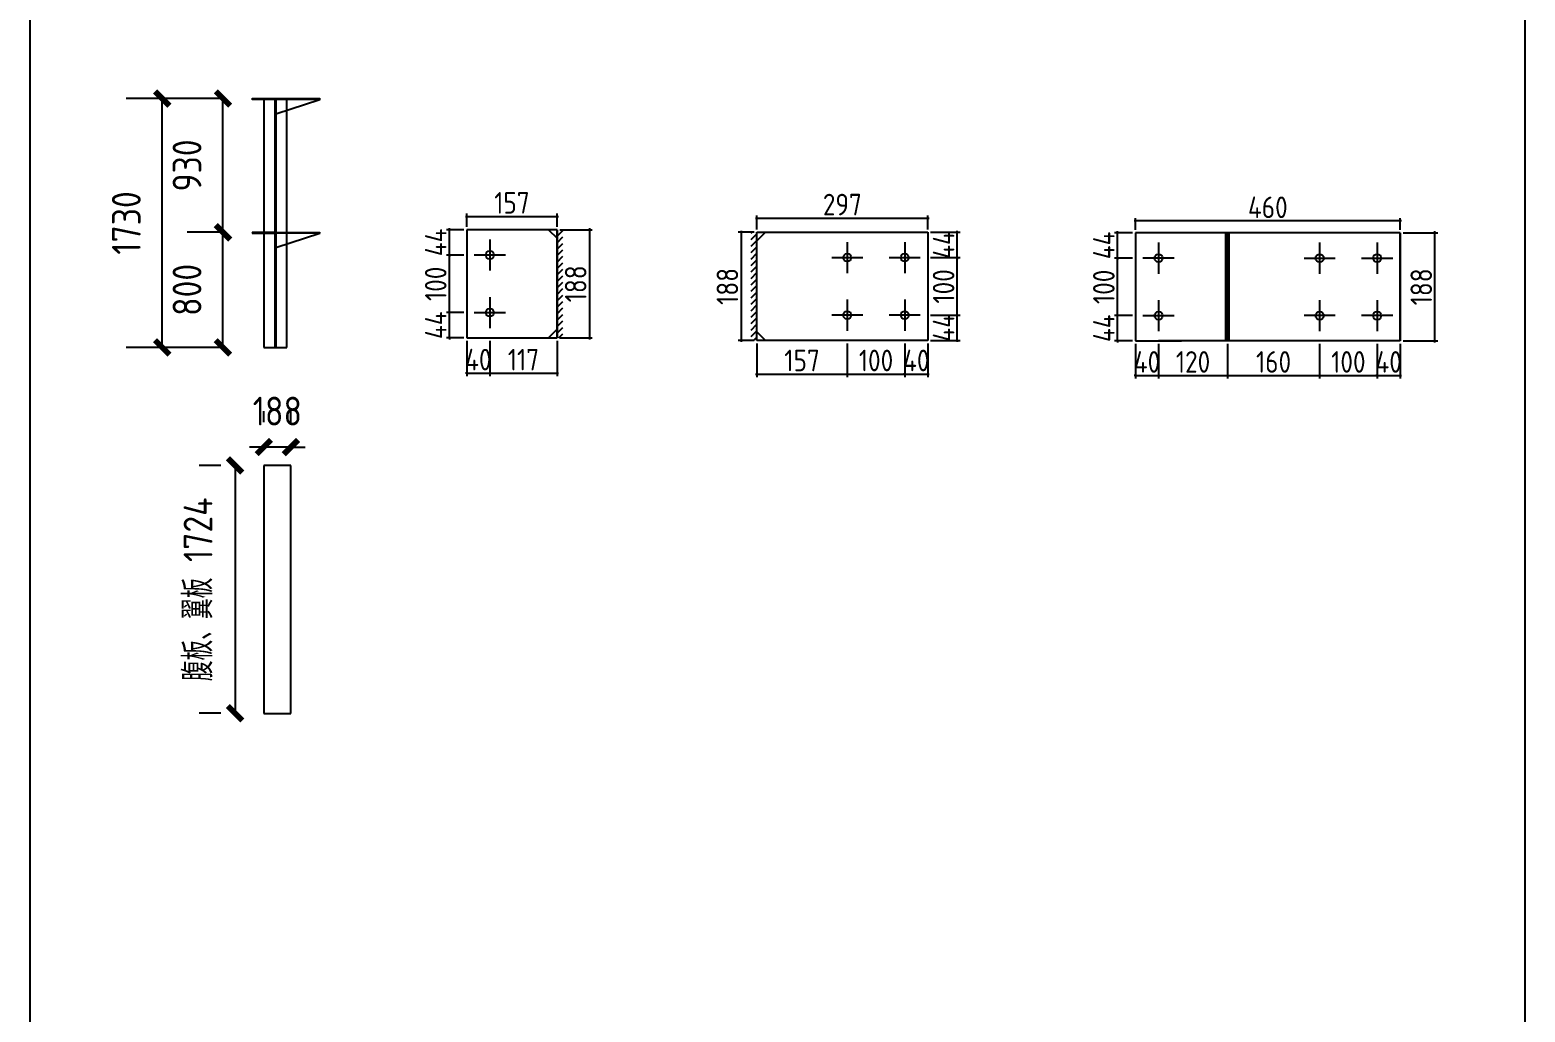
# Model space of a CAD drawing. Extents: x 102162 to 621267, y -39398 to 328893.
# Drawn here: x 503112 to 513507, y 289390 to 296218 of the extents above; entities that cross this region are included whole.
import ezdxf

# ---------------------------------------------------------------- set-up
doc = ezdxf.new("R2010")
doc.units = 0
doc.header["$LTSCALE"] = 1000
doc.header["$MEASUREMENT"] = 0
doc.styles.get("Standard").update_dxf_attribs({"font": 'gbenor.shx', "bigfont": 'gbcbig.shx'})
doc.dimstyles.get("Standard").update_dxf_attribs({"dimscale": 100, "dimtxt": 3.5, "dimasz": 1, "dimexe": 2.5, "dimexo": 3, "dimgap": 1.5, "dimtad": 1, "dimdec": 0, "dimzin": 0, "dimdsep": 46, "dimtxsty": 'Standard', "dimblk": 'ARCHTICK', "dimcen": 0.09, "dimadec": 0, "dimazin": 0, "dimtfac": 1, "dimtdec": 0, "dimtix": 1, "dimtmove": 2, "dimatfit": 3, "dimfxl": 1, "dimtolj": 1, "dimtzin": 0, "dimarcsym": 0})

# ---------------------------------------------------------------- blocks, each defined once
blk = doc.blocks.new('_ArchTick')
at = {"color": 0, "linetype": 'ByBlock', "const_width": 0.4}
blk.add_lwpolyline([(-0.5, -0.5), (0.5, 0.5)], dxfattribs=at)
blk = doc.blocks.new('*D7480')
at = {"color": 0, "lineweight": -2}
for p, q in [((504438, 294811), (504204, 294811)), ((504454, 294011), (504454, 294811)), ((504438, 294011), (504204, 294011))]:
    blk.add_line(p, q, dxfattribs=at)
at = {"layer": 'Defpoints', "color": 0}
for p in [(504454, 294811), (504738, 294811), (504738, 294011)]:
    blk.add_point(p, dxfattribs=at)
at = {"color": 0, "lineweight": -2, "xscale": 100, "yscale": 100, "zscale": 100}
for p, rotation in [((504454, 294811), 90), ((504454, 294011), 270)]:
    blk.add_blockref('_ArchTick', p, dxfattribs=dict(at, rotation=rotation))
at = {"color": 0, "insert": (504204, 294411), "char_height": 200, "attachment_point": 5, "rotation": 90}
blk.add_mtext('\\A1;800', dxfattribs=at)
blk = doc.blocks.new('*D7481')
at = {"color": 0, "lineweight": -2}
for p, q in [((504358, 295741), (504204, 295741)), ((504454, 294811), (504454, 295741)), ((504438, 294811), (504204, 294811))]:
    blk.add_line(p, q, dxfattribs=at)
at = {"layer": 'Defpoints', "color": 0}
for p in [(504454, 295741), (504658, 295741), (504738, 294811)]:
    blk.add_point(p, dxfattribs=at)
at = {"color": 0, "lineweight": -2, "xscale": 100, "yscale": 100, "zscale": 100}
for p, rotation in [((504454, 295741), 90), ((504454, 294811), 270)]:
    blk.add_blockref('_ArchTick', p, dxfattribs=dict(at, rotation=rotation))
at = {"color": 0, "insert": (504204, 295276), "char_height": 200, "attachment_point": 5, "rotation": 90}
blk.add_mtext('\\A1;930', dxfattribs=at)
blk = doc.blocks.new('*D7477')
at = {"color": 0, "lineweight": -2}
for p, q in [((504438, 295741), (503782, 295741)), ((504032, 294011), (504032, 295741)), ((504438, 294011), (503782, 294011))]:
    blk.add_line(p, q, dxfattribs=at)
at = {"layer": 'Defpoints', "color": 0}
for p in [(504032, 295741), (504738, 295741), (504738, 294011)]:
    blk.add_point(p, dxfattribs=at)
at = {"color": 0, "lineweight": -2, "xscale": 100, "yscale": 100, "zscale": 100}
for p, rotation in [((504032, 295741), 90), ((504032, 294011), 270)]:
    blk.add_blockref('_ArchTick', p, dxfattribs=dict(at, rotation=rotation))
at = {"color": 0, "insert": (503782, 294876), "char_height": 200, "attachment_point": 5, "rotation": 90}
blk.add_mtext('\\A1;1730', dxfattribs=at)
blk = doc.blocks.new('*D7482')
at = {"color": 0, "lineweight": -2}
for p, q in [((504438, 293191), (504288, 293191)), ((504538, 293191), (504538, 291467)), ((504438, 291467), (504288, 291467))]:
    blk.add_line(p, q, dxfattribs=at)
at = {"layer": 'Defpoints', "color": 0}
for p in [(504738, 293191), (504538, 291467), (504738, 291467)]:
    blk.add_point(p, dxfattribs=at)
at = {"color": 0, "lineweight": -2, "xscale": 100, "yscale": 100, "zscale": 100}
for p, rotation in [((504538, 293191), 90), ((504538, 291467), 270)]:
    blk.add_blockref('_ArchTick', p, dxfattribs=dict(at, rotation=rotation))
at = {"color": 0, "insert": (504281, 292329), "char_height": 200, "attachment_point": 5, "rotation": 90}
blk.add_mtext('\\A1;腹板、翼板 1724', dxfattribs=at)
blk = doc.blocks.new('*D7483')
at = {"color": 0, "lineweight": -2}
for p, q in [((504738, 293491), (504738, 293568)), ((504926, 293491), (504926, 293568)), ((504738, 293318), (504638, 293318)), ((504926, 293318), (504738, 293318)), ((504926, 293318), (505026, 293318))]:
    blk.add_line(p, q, dxfattribs=at)
at = {"layer": 'Defpoints', "color": 0}
for p in [(504738, 293318), (504738, 293191), (504926, 293191)]:
    blk.add_point(p, dxfattribs=at)
at = {"color": 0, "lineweight": -2, "xscale": 100, "yscale": 100, "zscale": 100}
blk.add_blockref('_ArchTick', (504738, 293318), dxfattribs=at)
at = {"color": 0, "lineweight": -2, "xscale": 100, "yscale": 100, "zscale": 100, "rotation": 180}
blk.add_blockref('_ArchTick', (504926, 293318), dxfattribs=at)
at = {"color": 0, "insert": (504832, 293568), "char_height": 200, "attachment_point": 5}
blk.add_mtext('\\A1;188', dxfattribs=at)
blk = doc.blocks.new('*D7484')
at = {"color": 0, "lineweight": -2}
for p, q in [((506149, 294057), (506149, 293811)), ((506309, 294057), (506309, 293811)), ((506149, 293831), (506139, 293831)), ((506149, 293831), (506309, 293831)), ((506309, 293831), (506319, 293831))]:
    blk.add_line(p, q, dxfattribs=at)
at = {"layer": 'Defpoints', "color": 0}
for p in [(506149, 294077), (506309, 294077), (506309, 293831)]:
    blk.add_point(p, dxfattribs=at)
at = {"color": 0, "lineweight": -2, "xscale": 10, "yscale": 10, "zscale": 10}
blk.add_blockref('_ArchTick', (506149, 293831), dxfattribs=at)
at = {"color": 0, "lineweight": -2, "xscale": 10, "yscale": 10, "zscale": 10, "rotation": 180}
blk.add_blockref('_ArchTick', (506309, 293831), dxfattribs=at)
at = {"color": 0, "insert": (506229, 293926), "char_height": 150, "attachment_point": 5}
blk.add_mtext('\\A1;40', dxfattribs=at)
blk = doc.blocks.new('*D7485')
at = {"color": 0, "lineweight": -2}
for p, q in [((506309, 294057), (506309, 293811)), ((506777, 294057), (506777, 293811)), ((506299, 293831), (506787, 293831))]:
    blk.add_line(p, q, dxfattribs=at)
at = {"layer": 'Defpoints', "color": 0}
for p in [(506309, 294077), (506777, 294077), (506777, 293831)]:
    blk.add_point(p, dxfattribs=at)
at = {"color": 0, "lineweight": -2, "xscale": 10, "yscale": 10, "zscale": 10, "rotation": 180}
blk.add_blockref('_ArchTick', (506309, 293831), dxfattribs=at)
at = {"color": 0, "lineweight": -2, "xscale": 10, "yscale": 10, "zscale": 10}
blk.add_blockref('_ArchTick', (506777, 293831), dxfattribs=at)
at = {"color": 0, "insert": (506543, 293926), "char_height": 150, "attachment_point": 5}
blk.add_mtext('\\A1;117', dxfattribs=at)
blk = doc.blocks.new('*D7486')
at = {"color": 0, "lineweight": -2}
for p, q in [((506139, 294921), (506787, 294921)), ((506149, 294849), (506149, 294941)), ((506777, 294849), (506777, 294941))]:
    blk.add_line(p, q, dxfattribs=at)
at = {"layer": 'Defpoints', "color": 0}
for p in [(506777, 294921), (506149, 294829), (506777, 294829)]:
    blk.add_point(p, dxfattribs=at)
at = {"color": 0, "lineweight": -2, "xscale": 10, "yscale": 10, "zscale": 10, "rotation": 180}
blk.add_blockref('_ArchTick', (506149, 294921), dxfattribs=at)
at = {"color": 0, "lineweight": -2, "xscale": 10, "yscale": 10, "zscale": 10}
blk.add_blockref('_ArchTick', (506777, 294921), dxfattribs=at)
at = {"color": 0, "insert": (506463, 295016), "char_height": 150, "attachment_point": 5}
blk.add_mtext('\\A1;157', dxfattribs=at)
blk = doc.blocks.new('*D7487')
at = {"color": 0, "lineweight": -2}
for p, q in [((506129, 294253), (506008, 294253)), ((506028, 294253), (506028, 294263)), ((506028, 294077), (506028, 294253)), ((506129, 294077), (506008, 294077)), ((506028, 294077), (506028, 294067))]:
    blk.add_line(p, q, dxfattribs=at)
at = {"layer": 'Defpoints', "color": 0}
for p in [(506028, 294253), (506149, 294253), (506149, 294077)]:
    blk.add_point(p, dxfattribs=at)
at = {"color": 0, "lineweight": -2, "xscale": 10, "yscale": 10, "zscale": 10}
for p, rotation in [((506028, 294253), 270), ((506028, 294077), 90)]:
    blk.add_blockref('_ArchTick', p, dxfattribs=dict(at, rotation=rotation))
at = {"color": 0, "insert": (505933, 294165), "char_height": 150, "attachment_point": 5, "rotation": 90}
blk.add_mtext('\\A1;44', dxfattribs=at)
blk = doc.blocks.new('*D7488')
at = {"color": 0, "lineweight": -2}
for p, q in [((506129, 294653), (506008, 294653)), ((506028, 294243), (506028, 294663)), ((506129, 294253), (506008, 294253))]:
    blk.add_line(p, q, dxfattribs=at)
at = {"layer": 'Defpoints', "color": 0}
for p in [(506028, 294653), (506149, 294653), (506149, 294253)]:
    blk.add_point(p, dxfattribs=at)
at = {"color": 0, "lineweight": -2, "xscale": 10, "yscale": 10, "zscale": 10}
for p, rotation in [((506028, 294653), 90), ((506028, 294253), 270)]:
    blk.add_blockref('_ArchTick', p, dxfattribs=dict(at, rotation=rotation))
at = {"color": 0, "insert": (505933, 294453), "char_height": 150, "attachment_point": 5, "rotation": 90}
blk.add_mtext('\\A1;100', dxfattribs=at)
blk = doc.blocks.new('*D7489')
at = {"color": 0, "lineweight": -2}
for p, q in [((506129, 294829), (506008, 294829)), ((506028, 294829), (506028, 294839)), ((506028, 294653), (506028, 294829)), ((506129, 294653), (506008, 294653)), ((506028, 294653), (506028, 294643))]:
    blk.add_line(p, q, dxfattribs=at)
at = {"layer": 'Defpoints', "color": 0}
for p in [(506028, 294829), (506149, 294829), (506149, 294653)]:
    blk.add_point(p, dxfattribs=at)
at = {"color": 0, "lineweight": -2, "xscale": 10, "yscale": 10, "zscale": 10}
for p, rotation in [((506028, 294829), 270), ((506028, 294653), 90)]:
    blk.add_blockref('_ArchTick', p, dxfattribs=dict(at, rotation=rotation))
at = {"color": 0, "insert": (505933, 294741), "char_height": 150, "attachment_point": 5, "rotation": 90}
blk.add_mtext('\\A1;44', dxfattribs=at)
blk = doc.blocks.new('*D7490')
at = {"color": 0, "lineweight": -2}
for p, q in [((506797, 294829), (507021, 294829)), ((507001, 294839), (507001, 294067)), ((506797, 294077), (507021, 294077))]:
    blk.add_line(p, q, dxfattribs=at)
at = {"layer": 'Defpoints', "color": 0}
for p in [(506777, 294829), (506777, 294077), (507001, 294077)]:
    blk.add_point(p, dxfattribs=at)
at = {"color": 0, "lineweight": -2, "xscale": 10, "yscale": 10, "zscale": 10}
for p, rotation in [((507001, 294829), 90), ((507001, 294077), 270)]:
    blk.add_blockref('_ArchTick', p, dxfattribs=dict(at, rotation=rotation))
at = {"color": 0, "insert": (506906, 294453), "char_height": 150, "attachment_point": 5, "rotation": 90}
blk.add_mtext('\\A1;188', dxfattribs=at)
blk = doc.blocks.new('*D7491')
at = {"color": 0, "lineweight": -2}
for p, q in [((509194, 294039), (509194, 293805)), ((509354, 294039), (509354, 293805)), ((509194, 293825), (509184, 293825)), ((509194, 293825), (509354, 293825)), ((509354, 293825), (509364, 293825))]:
    blk.add_line(p, q, dxfattribs=at)
at = {"layer": 'Defpoints', "color": 0}
for p in [(509194, 294059), (509354, 294059), (509354, 293825)]:
    blk.add_point(p, dxfattribs=at)
at = {"color": 0, "lineweight": -2, "xscale": 10, "yscale": 10, "zscale": 10}
blk.add_blockref('_ArchTick', (509194, 293825), dxfattribs=at)
at = {"color": 0, "lineweight": -2, "xscale": 10, "yscale": 10, "zscale": 10, "rotation": 180}
blk.add_blockref('_ArchTick', (509354, 293825), dxfattribs=at)
at = {"color": 0, "insert": (509274, 293920), "char_height": 150, "attachment_point": 5}
blk.add_mtext('\\A1;40', dxfattribs=at)
blk = doc.blocks.new('*D7492')
at = {"color": 0, "lineweight": -2}
for p, q in [((509374, 294235), (509579, 294235)), ((509559, 294235), (509559, 294245)), ((509559, 294059), (509559, 294235)), ((509374, 294059), (509579, 294059)), ((509559, 294059), (509559, 294049))]:
    blk.add_line(p, q, dxfattribs=at)
at = {"layer": 'Defpoints', "color": 0}
for p in [(509354, 294235), (509559, 294235), (509354, 294059)]:
    blk.add_point(p, dxfattribs=at)
at = {"color": 0, "lineweight": -2, "xscale": 10, "yscale": 10, "zscale": 10}
for p, rotation in [((509559, 294235), 270), ((509559, 294059), 90)]:
    blk.add_blockref('_ArchTick', p, dxfattribs=dict(at, rotation=rotation))
at = {"color": 0, "insert": (509464, 294147), "char_height": 150, "attachment_point": 5, "rotation": 90}
blk.add_mtext('\\A1;44', dxfattribs=at)
blk = doc.blocks.new('*D7493')
at = {"color": 0, "lineweight": -2}
for p, q in [((509374, 294635), (509579, 294635)), ((509559, 294225), (509559, 294645)), ((509374, 294235), (509579, 294235))]:
    blk.add_line(p, q, dxfattribs=at)
at = {"layer": 'Defpoints', "color": 0}
for p in [(509354, 294635), (509559, 294635), (509354, 294235)]:
    blk.add_point(p, dxfattribs=at)
at = {"color": 0, "lineweight": -2, "xscale": 10, "yscale": 10, "zscale": 10}
for p, rotation in [((509559, 294635), 90), ((509559, 294235), 270)]:
    blk.add_blockref('_ArchTick', p, dxfattribs=dict(at, rotation=rotation))
at = {"color": 0, "insert": (509464, 294435), "char_height": 150, "attachment_point": 5, "rotation": 90}
blk.add_mtext('\\A1;100', dxfattribs=at)
blk = doc.blocks.new('*D7494')
at = {"color": 0, "lineweight": -2}
for p, q in [((509374, 294811), (509579, 294811)), ((509559, 294811), (509559, 294821)), ((509559, 294635), (509559, 294811)), ((509374, 294635), (509579, 294635)), ((509559, 294635), (509559, 294625))]:
    blk.add_line(p, q, dxfattribs=at)
at = {"layer": 'Defpoints', "color": 0}
for p in [(509354, 294811), (509559, 294811), (509354, 294635)]:
    blk.add_point(p, dxfattribs=at)
at = {"color": 0, "lineweight": -2, "xscale": 10, "yscale": 10, "zscale": 10}
for p, rotation in [((509559, 294811), 270), ((509559, 294635), 90)]:
    blk.add_blockref('_ArchTick', p, dxfattribs=dict(at, rotation=rotation))
at = {"color": 0, "insert": (509464, 294723), "char_height": 150, "attachment_point": 5, "rotation": 90}
blk.add_mtext('\\A1;44', dxfattribs=at)
blk = doc.blocks.new('*D7495')
at = {"color": 0, "lineweight": -2}
for p, q in [((508146, 294811), (508036, 294811)), ((508056, 294821), (508056, 294049)), ((508146, 294059), (508036, 294059))]:
    blk.add_line(p, q, dxfattribs=at)
at = {"layer": 'Defpoints', "color": 0}
for p in [(508166, 294811), (508056, 294059), (508166, 294059)]:
    blk.add_point(p, dxfattribs=at)
at = {"color": 0, "lineweight": -2, "xscale": 10, "yscale": 10, "zscale": 10}
for p, rotation in [((508056, 294811), 90), ((508056, 294059), 270)]:
    blk.add_blockref('_ArchTick', p, dxfattribs=dict(at, rotation=rotation))
at = {"color": 0, "insert": (507961, 294435), "char_height": 150, "attachment_point": 5, "rotation": 90}
blk.add_mtext('\\A1;188', dxfattribs=at)
blk = doc.blocks.new('*D7496')
at = {"color": 0, "lineweight": -2}
for p, q in [((508156, 294909), (509364, 294909)), ((508166, 294831), (508166, 294929)), ((509354, 294831), (509354, 294929))]:
    blk.add_line(p, q, dxfattribs=at)
at = {"layer": 'Defpoints', "color": 0}
for p in [(509354, 294909), (508166, 294811), (509354, 294811)]:
    blk.add_point(p, dxfattribs=at)
at = {"color": 0, "lineweight": -2, "xscale": 10, "yscale": 10, "zscale": 10, "rotation": 180}
blk.add_blockref('_ArchTick', (508166, 294909), dxfattribs=at)
at = {"color": 0, "lineweight": -2, "xscale": 10, "yscale": 10, "zscale": 10}
blk.add_blockref('_ArchTick', (509354, 294909), dxfattribs=at)
at = {"color": 0, "insert": (508760, 295004), "char_height": 150, "attachment_point": 5}
blk.add_mtext('\\A1;297', dxfattribs=at)
blk = doc.blocks.new('*D7478')
at = {"color": 0, "lineweight": -2}
for p, q in [((508794, 294039), (508794, 293805)), ((509194, 294039), (509194, 293805)), ((508784, 293825), (509204, 293825))]:
    blk.add_line(p, q, dxfattribs=at)
at = {"layer": 'Defpoints', "color": 0}
for p in [(508794, 294059), (509194, 294059), (509194, 293825)]:
    blk.add_point(p, dxfattribs=at)
at = {"color": 0, "lineweight": -2, "xscale": 10, "yscale": 10, "zscale": 10, "rotation": 180}
blk.add_blockref('_ArchTick', (508794, 293825), dxfattribs=at)
at = {"color": 0, "lineweight": -2, "xscale": 10, "yscale": 10, "zscale": 10}
blk.add_blockref('_ArchTick', (509194, 293825), dxfattribs=at)
at = {"color": 0, "insert": (508994, 293920), "char_height": 150, "attachment_point": 5}
blk.add_mtext('\\A1;100', dxfattribs=at)
blk = doc.blocks.new('*D7479')
at = {"color": 0, "lineweight": -2}
for p, q in [((508166, 294039), (508166, 293805)), ((508794, 294039), (508794, 293805)), ((508156, 293825), (508804, 293825))]:
    blk.add_line(p, q, dxfattribs=at)
at = {"layer": 'Defpoints', "color": 0}
for p in [(508166, 294059), (508794, 294059), (508794, 293825)]:
    blk.add_point(p, dxfattribs=at)
at = {"color": 0, "lineweight": -2, "xscale": 10, "yscale": 10, "zscale": 10, "rotation": 180}
blk.add_blockref('_ArchTick', (508166, 293825), dxfattribs=at)
at = {"color": 0, "lineweight": -2, "xscale": 10, "yscale": 10, "zscale": 10}
blk.add_blockref('_ArchTick', (508794, 293825), dxfattribs=at)
at = {"color": 0, "insert": (508480, 293920), "char_height": 150, "attachment_point": 5}
blk.add_mtext('\\A1;157', dxfattribs=at)
blk = doc.blocks.new('*D7497')
at = {"color": 0, "lineweight": -2}
for p, q in [((510798, 294036), (510798, 293795)), ((510958, 294036), (510958, 293795)), ((510798, 293815), (510788, 293815)), ((510798, 293815), (510958, 293815)), ((510958, 293815), (510968, 293815))]:
    blk.add_line(p, q, dxfattribs=at)
at = {"layer": 'Defpoints', "color": 0}
for p in [(510798, 294056), (510958, 294056), (510958, 293815)]:
    blk.add_point(p, dxfattribs=at)
at = {"color": 0, "lineweight": -2, "xscale": 10, "yscale": 10, "zscale": 10}
blk.add_blockref('_ArchTick', (510798, 293815), dxfattribs=at)
at = {"color": 0, "lineweight": -2, "xscale": 10, "yscale": 10, "zscale": 10, "rotation": 180}
blk.add_blockref('_ArchTick', (510958, 293815), dxfattribs=at)
at = {"color": 0, "insert": (510878, 293910), "char_height": 150, "attachment_point": 5}
blk.add_mtext('\\A1;40', dxfattribs=at)
blk = doc.blocks.new('*D7498')
at = {"color": 0, "lineweight": -2}
for p, q in [((510958, 294036), (510958, 293795)), ((511438, 294036), (511438, 293795)), ((510948, 293815), (511448, 293815))]:
    blk.add_line(p, q, dxfattribs=at)
at = {"layer": 'Defpoints', "color": 0}
for p in [(510958, 294056), (511438, 294056), (511438, 293815)]:
    blk.add_point(p, dxfattribs=at)
at = {"color": 0, "lineweight": -2, "xscale": 10, "yscale": 10, "zscale": 10, "rotation": 180}
blk.add_blockref('_ArchTick', (510958, 293815), dxfattribs=at)
at = {"color": 0, "lineweight": -2, "xscale": 10, "yscale": 10, "zscale": 10}
blk.add_blockref('_ArchTick', (511438, 293815), dxfattribs=at)
at = {"color": 0, "insert": (511198, 293910), "char_height": 150, "attachment_point": 5}
blk.add_mtext('\\A1;120', dxfattribs=at)
blk = doc.blocks.new('*D7499')
at = {"color": 0, "lineweight": -2}
for p, q in [((511438, 294036), (511438, 293795)), ((512078, 294036), (512078, 293795)), ((511428, 293815), (512088, 293815))]:
    blk.add_line(p, q, dxfattribs=at)
at = {"layer": 'Defpoints', "color": 0}
for p in [(511438, 294056), (512078, 294056), (512078, 293815)]:
    blk.add_point(p, dxfattribs=at)
at = {"color": 0, "lineweight": -2, "xscale": 10, "yscale": 10, "zscale": 10, "rotation": 180}
blk.add_blockref('_ArchTick', (511438, 293815), dxfattribs=at)
at = {"color": 0, "lineweight": -2, "xscale": 10, "yscale": 10, "zscale": 10}
blk.add_blockref('_ArchTick', (512078, 293815), dxfattribs=at)
at = {"color": 0, "insert": (511758, 293910), "char_height": 150, "attachment_point": 5}
blk.add_mtext('\\A1;160', dxfattribs=at)
blk = doc.blocks.new('*D7500')
at = {"color": 0, "lineweight": -2}
for p, q in [((512078, 294036), (512078, 293795)), ((512478, 294036), (512478, 293795)), ((512068, 293815), (512488, 293815))]:
    blk.add_line(p, q, dxfattribs=at)
at = {"layer": 'Defpoints', "color": 0}
for p in [(512078, 294056), (512478, 294056), (512478, 293815)]:
    blk.add_point(p, dxfattribs=at)
at = {"color": 0, "lineweight": -2, "xscale": 10, "yscale": 10, "zscale": 10, "rotation": 180}
blk.add_blockref('_ArchTick', (512078, 293815), dxfattribs=at)
at = {"color": 0, "lineweight": -2, "xscale": 10, "yscale": 10, "zscale": 10}
blk.add_blockref('_ArchTick', (512478, 293815), dxfattribs=at)
at = {"color": 0, "insert": (512278, 293910), "char_height": 150, "attachment_point": 5}
blk.add_mtext('\\A1;100', dxfattribs=at)
blk = doc.blocks.new('*D7501')
at = {"color": 0, "lineweight": -2}
for p, q in [((512478, 294036), (512478, 293795)), ((512638, 294036), (512638, 293795)), ((512478, 293815), (512468, 293815)), ((512478, 293815), (512638, 293815)), ((512638, 293815), (512648, 293815))]:
    blk.add_line(p, q, dxfattribs=at)
at = {"layer": 'Defpoints', "color": 0}
for p in [(512478, 294056), (512638, 294056), (512638, 293815)]:
    blk.add_point(p, dxfattribs=at)
at = {"color": 0, "lineweight": -2, "xscale": 10, "yscale": 10, "zscale": 10}
blk.add_blockref('_ArchTick', (512478, 293815), dxfattribs=at)
at = {"color": 0, "lineweight": -2, "xscale": 10, "yscale": 10, "zscale": 10, "rotation": 180}
blk.add_blockref('_ArchTick', (512638, 293815), dxfattribs=at)
at = {"color": 0, "insert": (512558, 293910), "char_height": 150, "attachment_point": 5}
blk.add_mtext('\\A1;40', dxfattribs=at)
blk = doc.blocks.new('*D7502')
at = {"color": 0, "lineweight": -2}
for p, q in [((510778, 294232), (510653, 294232)), ((510673, 294232), (510673, 294242)), ((510673, 294056), (510673, 294232)), ((510778, 294056), (510653, 294056)), ((510673, 294056), (510673, 294046))]:
    blk.add_line(p, q, dxfattribs=at)
at = {"layer": 'Defpoints', "color": 0}
for p in [(510673, 294232), (510798, 294232), (510798, 294056)]:
    blk.add_point(p, dxfattribs=at)
at = {"color": 0, "lineweight": -2, "xscale": 10, "yscale": 10, "zscale": 10}
for p, rotation in [((510673, 294232), 270), ((510673, 294056), 90)]:
    blk.add_blockref('_ArchTick', p, dxfattribs=dict(at, rotation=rotation))
at = {"color": 0, "insert": (510578, 294144), "char_height": 150, "attachment_point": 5, "rotation": 90}
blk.add_mtext('\\A1;44', dxfattribs=at)
blk = doc.blocks.new('*D7503')
at = {"color": 0, "lineweight": -2}
for p, q in [((510778, 294632), (510653, 294632)), ((510673, 294222), (510673, 294642)), ((510778, 294232), (510653, 294232))]:
    blk.add_line(p, q, dxfattribs=at)
at = {"layer": 'Defpoints', "color": 0}
for p in [(510673, 294632), (510798, 294632), (510798, 294232)]:
    blk.add_point(p, dxfattribs=at)
at = {"color": 0, "lineweight": -2, "xscale": 10, "yscale": 10, "zscale": 10}
for p, rotation in [((510673, 294632), 90), ((510673, 294232), 270)]:
    blk.add_blockref('_ArchTick', p, dxfattribs=dict(at, rotation=rotation))
at = {"color": 0, "insert": (510578, 294432), "char_height": 150, "attachment_point": 5, "rotation": 90}
blk.add_mtext('\\A1;100', dxfattribs=at)
blk = doc.blocks.new('*D7504')
at = {"color": 0, "lineweight": -2}
for p, q in [((510778, 294808), (510653, 294808)), ((510673, 294808), (510673, 294818)), ((510673, 294632), (510673, 294808)), ((510778, 294632), (510653, 294632)), ((510673, 294632), (510673, 294622))]:
    blk.add_line(p, q, dxfattribs=at)
at = {"layer": 'Defpoints', "color": 0}
for p in [(510673, 294808), (510798, 294808), (510798, 294632)]:
    blk.add_point(p, dxfattribs=at)
at = {"color": 0, "lineweight": -2, "xscale": 10, "yscale": 10, "zscale": 10}
for p, rotation in [((510673, 294808), 270), ((510673, 294632), 90)]:
    blk.add_blockref('_ArchTick', p, dxfattribs=dict(at, rotation=rotation))
at = {"color": 0, "insert": (510578, 294720), "char_height": 150, "attachment_point": 5, "rotation": 90}
blk.add_mtext('\\A1;44', dxfattribs=at)
blk = doc.blocks.new('*D7505')
at = {"color": 0, "lineweight": -2}
for p, q in [((512658, 294808), (512900, 294808)), ((512880, 294046), (512880, 294818)), ((512658, 294056), (512900, 294056))]:
    blk.add_line(p, q, dxfattribs=at)
at = {"layer": 'Defpoints', "color": 0}
for p in [(512638, 294808), (512880, 294808), (512638, 294056)]:
    blk.add_point(p, dxfattribs=at)
at = {"color": 0, "lineweight": -2, "xscale": 10, "yscale": 10, "zscale": 10}
for p, rotation in [((512880, 294808), 90), ((512880, 294056), 270)]:
    blk.add_blockref('_ArchTick', p, dxfattribs=dict(at, rotation=rotation))
at = {"color": 0, "insert": (512785, 294432), "char_height": 150, "attachment_point": 5, "rotation": 90}
blk.add_mtext('\\A1;188', dxfattribs=at)
blk = doc.blocks.new('*D7506')
at = {"color": 0, "lineweight": -2}
for p, q in [((510798, 294828), (510798, 294910)), ((512638, 294828), (512638, 294910)), ((512648, 294890), (510788, 294890))]:
    blk.add_line(p, q, dxfattribs=at)
at = {"layer": 'Defpoints', "color": 0}
for p in [(510798, 294890), (510798, 294808), (512638, 294808)]:
    blk.add_point(p, dxfattribs=at)
at = {"color": 0, "lineweight": -2, "xscale": 10, "yscale": 10, "zscale": 10}
for p, rotation in [((510798, 294890), 180.0000000000054), ((512638, 294890), 5.435651928564767e-12)]:
    blk.add_blockref('_ArchTick', p, dxfattribs=dict(at, rotation=rotation))
at = {"color": 0, "insert": (511718, 294985), "char_height": 150, "attachment_point": 5}
blk.add_mtext('\\A1;460', dxfattribs=at)

msp = doc.modelspace()

# ---------------------------------------------------------------- hatches: boundary and pattern name
h = msp.add_hatch()
h.set_pattern_fill('ANSI31', color=256, scale=20, style=0)
h.set_pattern_definition([(45, (-466625.703, -96878.16), (-22.4506403, 22.4506403), [])])
h.paths.add_polyline_path([(506817.2, 294829.3), (506777.2, 294829.3), (506777.2, 294077.3), (506817.2, 294077.3)])
h = msp.add_hatch()
h.set_pattern_fill('ANSI31', color=256, scale=20, style=0)
h.set_pattern_definition([(45, (-466648.82, -96926.55), (-22.4506403, 22.4506403), [])])
h.paths.add_polyline_path([(508165.8, 294811.2), (508125.8, 294811.2), (508125.8, 294059.2), (508165.8, 294059.2)])

# ---------------------------------------------------------------- linework, layer by layer
at = {"color": 2}
for p, q in [((504657.6, 295734.7), (504657.6, 295740.7)), ((504657.6, 295740.7), (505127.6, 295740.7)), ((505127.6, 295740.7), (505127.6, 295734.7)), ((504814.6, 295734.7), (504657.6, 295734.7)), ((505127.6, 295734.7), (504814.6, 295734.7)), ((504820.6, 295734.7), (504820.6, 295634.7)), ((504820.6, 295634.7), (505127.6, 295734.7)), ((504814.6, 294810.7), (504657.6, 294810.7)), ((504657.6, 294810.7), (504657.6, 294804.7)), ((504657.6, 294804.7), (504814.6, 294804.7)), ((504820.6, 294810.7), (505127.6, 294810.7)), ((505127.6, 294804.7), (504820.6, 294804.7)), ((504820.6, 294704.7), (505127.6, 294804.7)), ((505127.6, 294810.7), (505127.6, 294804.7)), ((506777.2, 294829.3), (506149.2, 294829.3)), ((506149.2, 294829.3), (506149.2, 294077.3)), ((506777.2, 294829.3), (506777.2, 294077.3)), ((508165.8, 294059.2), (508165.8, 294811.2)), ((508165.8, 294811.2), (509353.8, 294811.2)), ((509353.8, 294811.2), (509353.8, 294059.2)), ((512638.2, 294807.6), (510798.2, 294807.6)), ((510798.2, 294807.6), (510798.2, 294055.6)), ((512638.2, 294807.6), (512638.2, 294055.6)), ((506309.2, 294761.3), (506309.2, 294545.3)), ((508793.8, 294743.2), (508793.8, 294527.2)), ((509193.8, 294743.2), (509193.8, 294527.2)), ((510958.2, 294739.6), (510958.2, 294523.6)), ((512078.2, 294739.6), (512078.2, 294523.6)), ((512478.2, 294739.6), (512478.2, 294523.6)), ((506417.2, 294653.3), (506201.2, 294653.3)), ((508685.8, 294635.2), (508901.8, 294635.2)), ((509085.8, 294635.2), (509301.8, 294635.2)), ((511066.2, 294631.6), (510850.2, 294631.6)), ((511970.2, 294631.6), (512186.2, 294631.6)), ((512370.2, 294631.6), (512586.2, 294631.6)), ((506309.2, 294361.3), (506309.2, 294145.3)), ((508793.8, 294343.2), (508793.8, 294127.2)), ((509193.8, 294343.2), (509193.8, 294127.2)), ((510958.2, 294339.6), (510958.2, 294123.6)), ((512078.2, 294339.6), (512078.2, 294123.6)), ((512478.2, 294339.6), (512478.2, 294123.6)), ((506201.2, 294253.3), (506417.2, 294253.3)), ((508901.8, 294235.2), (508685.8, 294235.2)), ((509301.8, 294235.2), (509085.8, 294235.2)), ((510850.2, 294231.6), (511066.2, 294231.6)), ((512186.2, 294231.6), (511970.2, 294231.6)), ((512586.2, 294231.6), (512370.2, 294231.6)), ((506149.2, 294077.3), (506777.2, 294077.3)), ((509353.8, 294059.2), (508165.8, 294059.2)), ((510798.2, 294055.6), (511118.2, 294055.6)), ((512638.2, 294055.6), (510958.2, 294055.6)), ((504925.6, 293190.6), (504737.6, 293190.6))]:
    msp.add_line(p, q, dxfattribs=at)
for p, q in [((504737.6, 295734.7), (504737.6, 294010.7)), ((504897.6, 295734.7), (504737.6, 295734.7)), ((504814.6, 295734.7), (504814.6, 294010.7)), ((504820.6, 295734.7), (504820.6, 294010.7)), ((504897.6, 294010.7), (504897.6, 295734.7)), ((504737.6, 294810.7), (504897.6, 294810.7)), ((506717.2, 294829.3), (506777.2, 294769.3)), ((508225.8, 294811.2), (508165.8, 294751.2)), ((511426.2, 294055.6), (511426.2, 294807.6)), ((511450.2, 294055.6), (511450.2, 294807.6)), ((506717.2, 294077.3), (506777.2, 294137.3)), ((508165.8, 294119.2), (508225.8, 294059.2)), ((504737.6, 294010.7), (504897.6, 294010.7)), ((504737.6, 293190.6), (504737.6, 291466.6)), ((504925.6, 291466.6), (504925.6, 293190.6)), ((504737.6, 291466.6), (504925.6, 291466.6))]:
    msp.add_line(p, q)
at = {"color": 1}
for p, q in [((504817.6, 295734.7), (504817.6, 294010.7)), ((511438.2, 294807.6), (511438.2, 294055.6))]:
    msp.add_line(p, q, dxfattribs=at)
at = {"color": 6}
for p, q in [((506777.2, 294077.3), (506777.2, 294829.3)), ((512638.2, 294055.6), (512638.2, 294807.6))]:
    msp.add_line(p, q, dxfattribs=at)
msp.add_lwpolyline([(503111.7, 289251.7), (513506.7, 289251.7), (513506.7, 296601.7), (503111.7, 296601.7)], close=True)
at = {"color": 2}
for centre in [(506309.2, 294653.3), (508793.8, 294635.2), (509193.8, 294635.2), (510958.2, 294631.6), (512078.2, 294631.6), (512478.2, 294631.6), (506309.2, 294253.3), (508793.8, 294235.2), (509193.8, 294235.2), (510958.2, 294231.6), (512078.2, 294231.6), (512478.2, 294231.6)]:
    msp.add_circle(centre, 28, dxfattribs=at)

# ---------------------------------------------------------------- dimensions: what is measured, and where the dimension line sits
for base, p1, p2, picture, middle in [((504032.2, 295740.7), (504737.6, 294010.7), (504737.6, 295740.7), '*D7477', (503782.2, 294875.7)), ((504454.1, 295740.7), (504737.6, 294810.7), (504657.6, 295740.7), '*D7481', (504204.1, 295275.7)), ((504454.1, 294810.7), (504737.6, 294010.7), (504737.6, 294810.7), '*D7480', (504204.1, 294410.7))]:
    dim = msp.add_linear_dim(base=base, p1=p1, p2=p2, angle=90, dimstyle='Standard', override={"dimtxt": 2})
    dim.commit()
    dim.dimension.update_dxf_attribs({"geometry": picture, "text_midpoint": middle})
at = {"color": 4}
for p1, p2, distance, picture, middle in [((506149.2, 294829.3), (506777.2, 294829.3), 91.9, '*D7486', (506463.2, 295016.2)), ((508165.8, 294811.2), (509353.8, 294811.2), 97.6, '*D7496', (508759.8, 295003.8)), ((512638.2, 294807.6), (510798.2, 294807.6), -82, '*D7506', (511718.2, 294984.6)), ((506777.2, 294829.3), (506777.2, 294077.3), 223.9, '*D7490', (506906.1, 294453.3)), ((508165.8, 294811.2), (508165.8, 294059.2), -110, '*D7495', (507960.8, 294435.2)), ((512638.2, 294055.6), (512638.2, 294807.6), -242, '*D7505', (512785.2, 294431.6))]:
    dim = msp.add_aligned_dim(p1=p1, p2=p2, distance=distance, dimstyle='Standard', override={"dimtxt": 1.5, "dimasz": 0.1, "dimexe": 0.2, "dimexo": 0.2, "dimgap": 0.2, "dimlfac": 0.25, "dimrnd": 0.25, "dimdle": 0.1}, dxfattribs=at)
    dim.commit()
    dim.dimension.update_dxf_attribs({"geometry": picture, "text_midpoint": middle})
for base, p1, p2, picture, middle in [((506028.4, 294829.3), (506149.2, 294653.3), (506149.2, 294829.3), '*D7489', (505933.4, 294741.3)), ((509559.4, 294811.2), (509353.8, 294635.2), (509353.8, 294811.2), '*D7494', (509464.4, 294723.2)), ((510673, 294807.6), (510798.2, 294631.6), (510798.2, 294807.6), '*D7504', (510578, 294719.6)), ((506028.4, 294653.3), (506149.2, 294253.3), (506149.2, 294653.3), '*D7488', (505933.4, 294453.3)), ((509559.4, 294635.2), (509353.8, 294235.2), (509353.8, 294635.2), '*D7493', (509464.4, 294435.2)), ((510673, 294631.6), (510798.2, 294231.6), (510798.2, 294631.6), '*D7503', (510578, 294431.6)), ((506028.4, 294253.3), (506149.2, 294077.3), (506149.2, 294253.3), '*D7487', (505933.4, 294165.3)), ((509559.4, 294235.2), (509353.8, 294059.2), (509353.8, 294235.2), '*D7492', (509464.4, 294147.2)), ((510673, 294231.6), (510798.2, 294055.6), (510798.2, 294231.6), '*D7502', (510578, 294143.6))]:
    dim = msp.add_linear_dim(base=base, p1=p1, p2=p2, angle=90, dimstyle='Standard', override={"dimtxt": 1.5, "dimasz": 0.1, "dimexe": 0.2, "dimexo": 0.2, "dimgap": 0.2, "dimlfac": 0.25, "dimrnd": 0.25, "dimdle": 0.1}, dxfattribs=at)
    dim.commit()
    dim.dimension.update_dxf_attribs({"geometry": picture, "text_midpoint": middle})
for base, p1, p2, picture, middle in [((506309.2, 293830.5), (506149.2, 294077.3), (506309.2, 294077.3), '*D7484', (506229.2, 293925.5)), ((506777.2, 293830.5), (506309.2, 294077.3), (506777.2, 294077.3), '*D7485', (506543.2, 293925.5)), ((508793.8, 293824.9), (508165.8, 294059.2), (508793.8, 294059.2), '*D7479', (508479.8, 293919.9)), ((509193.8, 293824.9), (508793.8, 294059.2), (509193.8, 294059.2), '*D7478', (508993.8, 293919.9)), ((509353.8, 293824.9), (509193.8, 294059.2), (509353.8, 294059.2), '*D7491', (509273.8, 293919.9)), ((510958.2, 293815.3), (510798.2, 294055.6), (510958.2, 294055.6), '*D7497', (510878.2, 293910.3)), ((511438.2, 293815.3), (510958.2, 294055.6), (511438.2, 294055.6), '*D7498', (511198.2, 293910.3)), ((512078.2, 293815.3), (511438.2, 294055.6), (512078.2, 294055.6), '*D7499', (511758.2, 293910.3)), ((512478.2, 293815.3), (512078.2, 294055.6), (512478.2, 294055.6), '*D7500', (512278.2, 293910.3)), ((512638.2, 293815.3), (512478.2, 294055.6), (512638.2, 294055.6), '*D7501', (512558.2, 293910.3))]:
    dim = msp.add_linear_dim(base=base, p1=p1, p2=p2, dimstyle='Standard', override={"dimtxt": 1.5, "dimasz": 0.1, "dimexe": 0.2, "dimexo": 0.2, "dimgap": 0.2, "dimlfac": 0.25, "dimrnd": 0.25, "dimdle": 0.1}, dxfattribs=at)
    dim.commit()
    dim.dimension.update_dxf_attribs({"geometry": picture, "text_midpoint": middle})
dim = msp.add_aligned_dim(p1=(504925.6, 293190.6), p2=(504737.6, 293190.6), distance=-127.2, dimstyle='Standard', override={"dimtxt": 2})
dim.commit()
dim.dimension.update_dxf_attribs({"geometry": '*D7483', "text_midpoint": (504831.6, 293567.8)})
dim = msp.add_aligned_dim(p1=(504737.6, 293190.6), p2=(504737.6, 291466.6), distance=-199.8, text='腹板、翼板 1724', dimstyle='Standard', override={"dimtxt": 2})
dim.commit()
dim.dimension.update_dxf_attribs({"geometry": '*D7482', "text_midpoint": (504281.2, 292328.6)})

doc.saveas('drawing.dxf')
